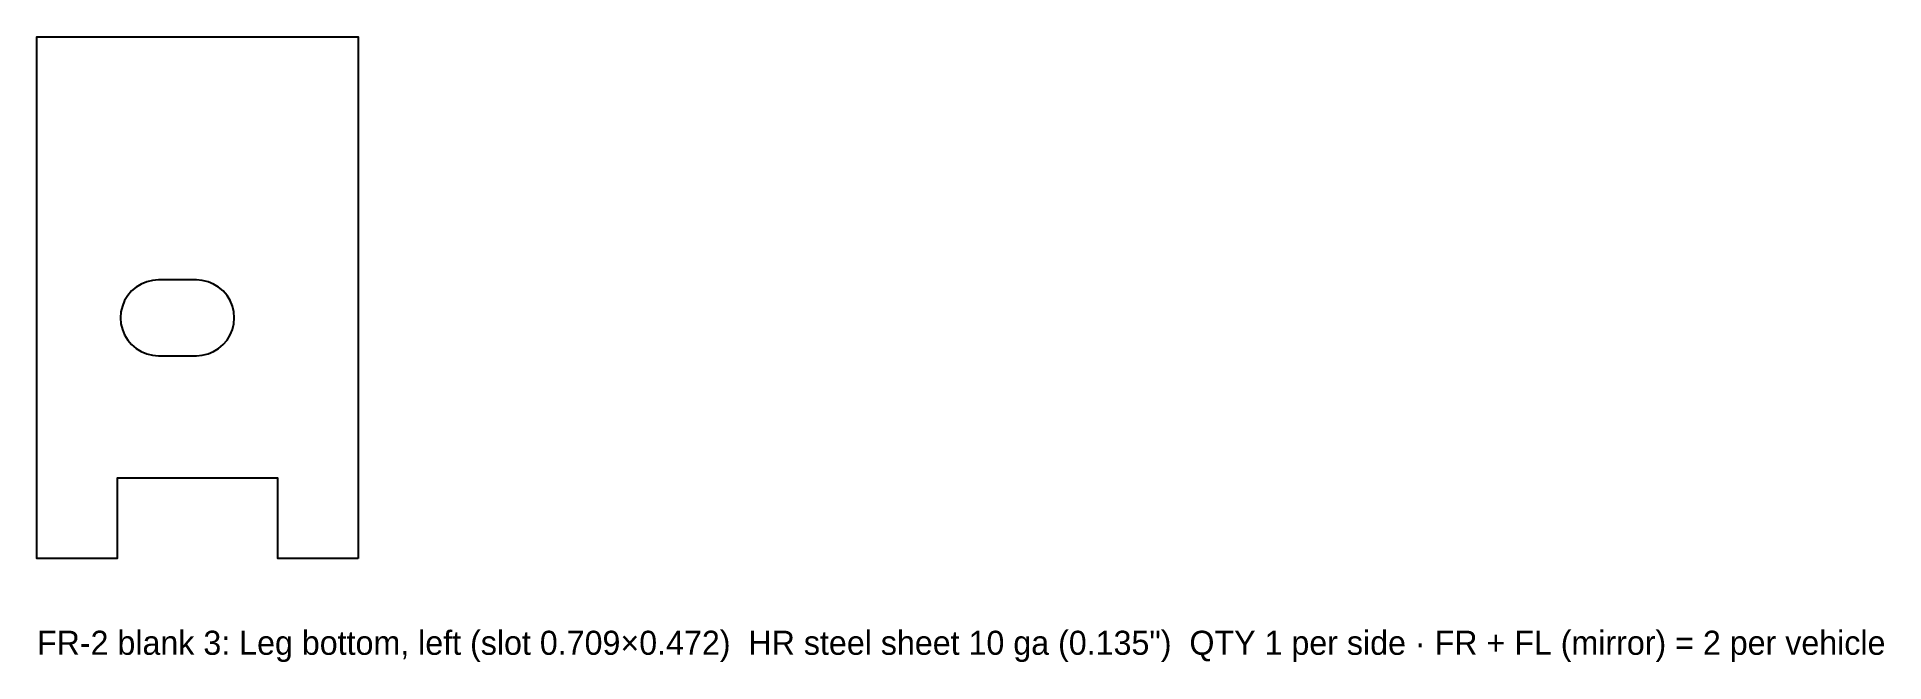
# Model space of a CAD drawing. Header units: inches. Extents: x 0 to 11.5, y -0.6 to 3.2.
import ezdxf

# ---------------------------------------------------------------- set-up
doc = ezdxf.new("R2010")
doc.units = ezdxf.units.IN
doc.header["$MEASUREMENT"] = 0
doc.layers.add('CUT', color=7, linetype='Continuous')
doc.layers.add('TEXT', color=3, linetype='Continuous')

msp = doc.modelspace()

# ---------------------------------------------------------------- linework, layer by layer
at = {"layer": 'CUT'}
for points in [[(2, 0), (1.5, 0), (1.5, 0.5), (0.5, 0.5), (0.5, 0), (0, 0), (0, 3.25), (2, 3.25), (2, 0)], [(0.7569, 1.2638), (0.9931, 1.2638), (1.0301, 1.2667), (1.0661, 1.2754), (1.1004, 1.2895), (1.132, 1.3089), (1.1602, 1.333), (1.1842, 1.3612), (1.2036, 1.3928), (1.2178, 1.427), (1.2264, 1.4631), (1.2293, 1.5), (1.2264, 1.5369), (1.2178, 1.573), (1.2036, 1.6072), (1.1842, 1.6388), (1.1602, 1.667), (1.132, 1.6911), (1.1004, 1.7105), (1.0661, 1.7246), (1.0301, 1.7333), (0.9932, 1.7362), (0.7568, 1.7362), (0.7199, 1.7333), (0.6839, 1.7246), (0.6496, 1.7105), (0.618, 1.6911), (0.5898, 1.667), (0.5658, 1.6388), (0.5464, 1.6072), (0.5322, 1.573), (0.5236, 1.5369), (0.5207, 1.5), (0.5236, 1.4631), (0.5322, 1.427), (0.5464, 1.3928), (0.5658, 1.3612), (0.5898, 1.333), (0.618, 1.3089), (0.6496, 1.2895), (0.6839, 1.2754), (0.7199, 1.2667), (0.7569, 1.2638), (0.7569, 1.2638)]]:
    msp.add_lwpolyline(points, close=True, dxfattribs=at)

# ---------------------------------------------------------------- texts
at = {"layer": 'TEXT'}
msp.add_text('FR-2 blank 3: Leg bottom, left (slot 0.709×0.472)  HR steel sheet 10 ga (0.135")  QTY 1 per side · FR + FL (mirror) = 2 per vehicle', height=0.15, dxfattribs=at).set_placement((0, -0.6))

doc.saveas('drawing.dxf')
